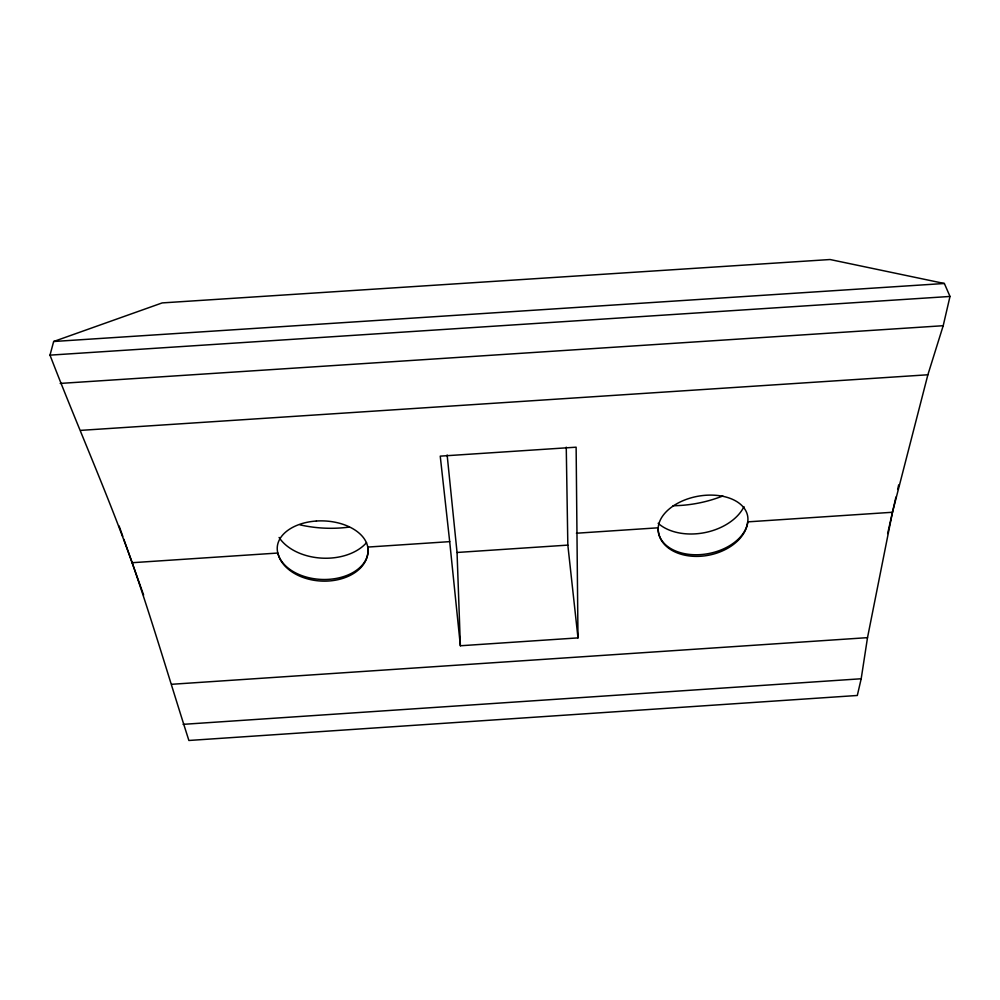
<?xml version="1.0" encoding="UTF-8"?>
<svg xmlns="http://www.w3.org/2000/svg" width="1000" height="1000" viewBox="0 0 1000 1000"><rect width="100%" height="100%" fill="white"/><g stroke="black" fill="none" stroke-linecap="round" stroke-linejoin="round"><path stroke-width="1.5" d="M861.188 678.763L867.513 637.65L892.475 512.263L927.875 374.775L943.2 325.712L950 296.45L944.362 283.488L830.062 259.525L162.188 302.913L53.663 341.5L50 355.138C76.688 424.562 107.112 492.55 132.137 562.712C152.438 621.525 169.963 681.275 188.888 740.475L857.312 695.475L861.188 678.763L183.088 724.35M887.65 533.562L895.925 497.075M897.65 489.475L898.675 484.913M132.137 562.712L277.838 553.038A45.4 30.087 2.5 0 0 328.787 579.35A45.4 30.087 2.5 0 0 367.75 547.075L449.7 541.638L460.375 645.763L577.987 637.888L576.125 447.188L440.238 456.138L449.7 541.638M576.425 533.225L658.2 527.8A45.338 28.325 -10.2 0 1 705.987 495.25A45.338 28.325 -10.2 0 1 747.75 521.862A45.325 31.562 -11.5 0 1 700.713 556.25A45.325 31.562 -11.5 0 1 658.175 527.8A45.312 29.975 -10.8 0 0 700.4 554.625A45.312 29.975 -10.8 0 0 747.738 521.862L892.475 512.263M447.137 454.988L457.05 552.475L567.837 545.112L566.25 447.15M171.838 684.275L867.513 637.65M53.663 341.5L944.362 283.488M50 355.138L950 296.45M60.2 383.425L943.2 325.712M81 430.35L927.875 374.775M119.113 526L122.762 536.275M123.8 539.212L143.613 595.037M567.837 545.112L577.987 637.888M457.05 552.475L460.375 645.763M366.538 542.625A49.15 33.175 2.7 0 1 321.463 558.112A49.15 33.175 2.7 0 1 279.075 537.45M349.288 527.075A99.9 70.725 3.4 0 1 300.062 524.862M722.812 495.962A99.7 70.45 -11.7 0 1 673.075 505.725M743.988 506.637A49.05 33.038 -11 0 1 704.475 532.688A49.05 33.038 -11 0 1 658.15 523.288M316.413 521.025A45.425 28.45 1.9 0 0 277.825 553.038A45.425 31.688 3.1 0 0 328.713 581A45.425 31.688 3.1 0 0 367.762 547.075A45.425 28.45 1.9 0 0 316.413 521.025"/></g></svg>
